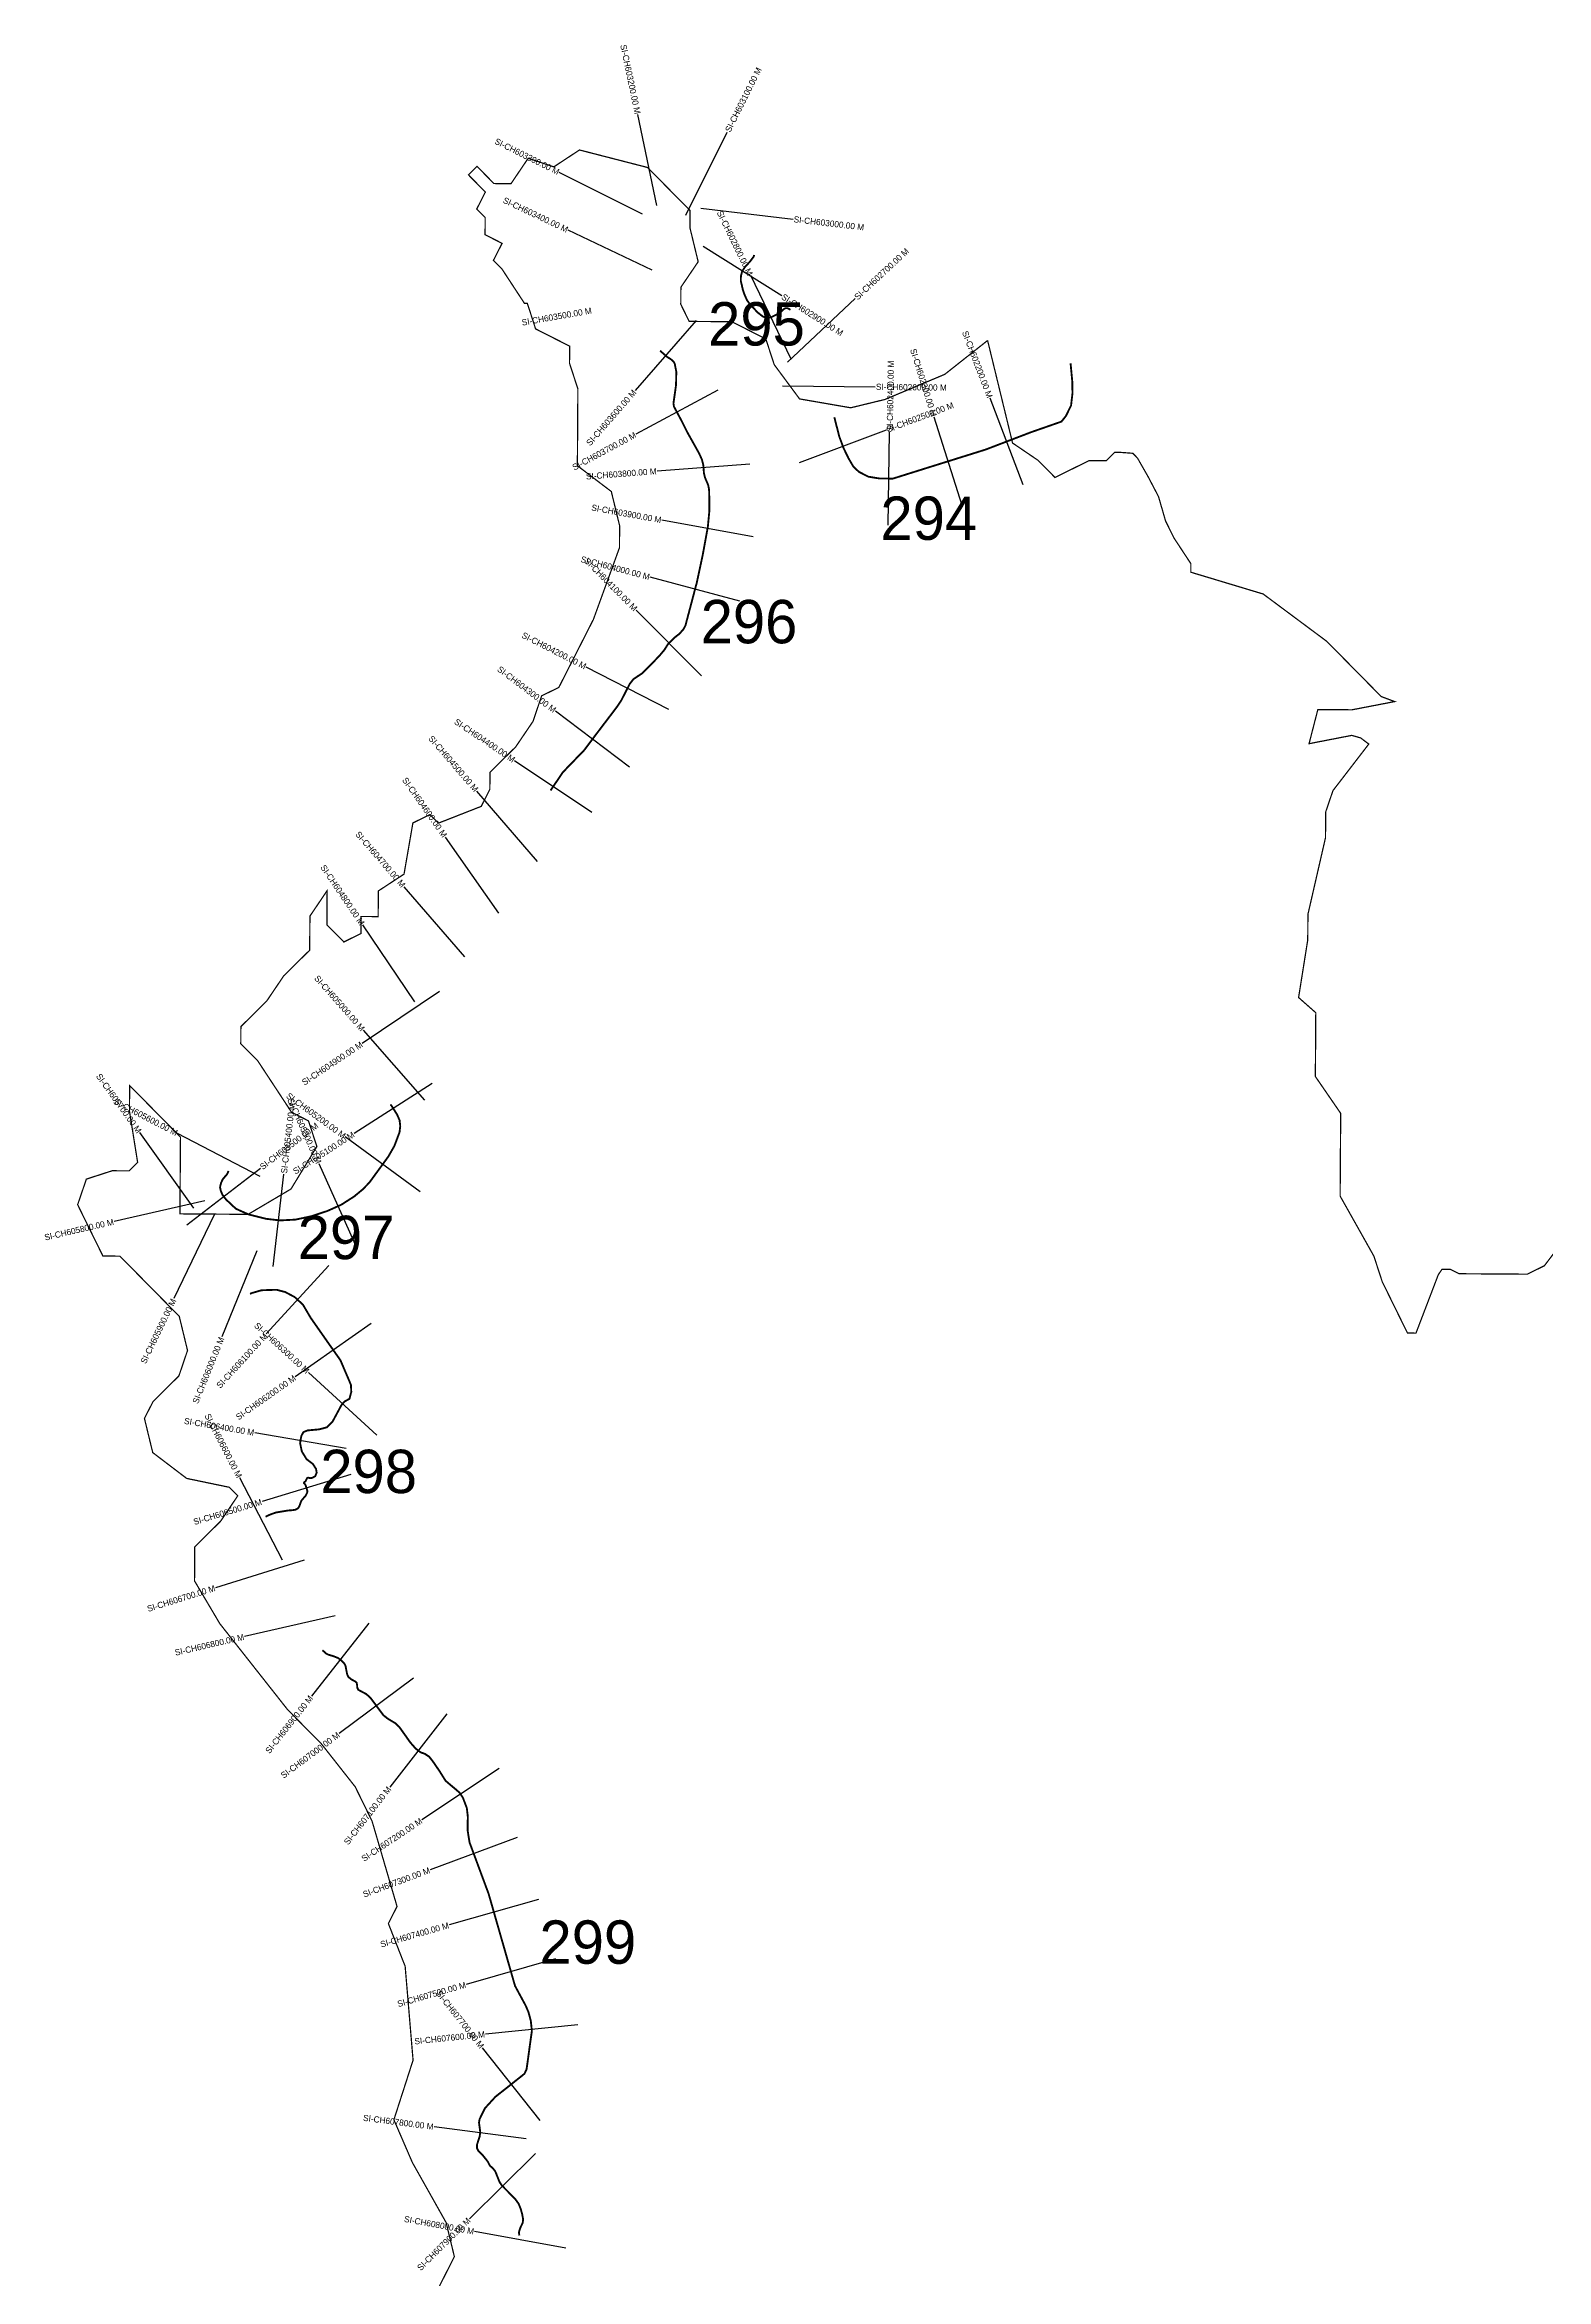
# Model space of a CAD drawing. Header units: metres. Extents: x 319606 to 325843, y 1824838 to 1831423.
# Drawn here: x 319606 to 322031, y 1827815 to 1831423 of the extents above; entities that cross this region are included whole.
import ezdxf
from ezdxf.enums import TextEntityAlignment as Align

# ---------------------------------------------------------------- set-up
doc = ezdxf.new("R2010")
doc.units = ezdxf.units.M
for name, color, linetype in [('CS', 134, 'Continuous'), ('CSMark', 6, 'Continuous'), ('NATURALLY PROTECTED', 3, 'Continuous')]:
    doc.layers.add(name, color=color, linetype=linetype)

msp = doc.modelspace()

# ---------------------------------------------------------------- linework, layer by layer
at = {"color": 6, "const_width": 2}
for points in [[(320239.6, 1827796.5), (320267.5, 1827851.5), (320254.2, 1827906.6), (320199.7, 1828003.5), (320169.8, 1828072.6), (320200.8, 1828168.8), (320188, 1828320.4), (320160.9, 1828389.5), (320174.9, 1828417), (320134.5, 1828555), (320107.3, 1828610.3), (320052.7, 1828679.6), (319998, 1828735), (319888.7, 1828873.6), (319847.8, 1828942.7), (319848.2, 1828997.8), (319889.8, 1829038.9), (319917.6, 1829080.1), (319903.9, 1829093.9), (319835.1, 1829108.2), (319780.3, 1829149.9), (319766.9, 1829205.1), (319780.9, 1829232.5), (319822.5, 1829273.6), (319836.5, 1829314.8), (319823.1, 1829370), (319727.3, 1829467.1), (319699.8, 1829467.3), (319659, 1829550.2), (319673.1, 1829591.5), (319714.8, 1829605), (319742, 1829604.8), (319755.9, 1829618.5), (319742.7, 1829701.2), (319743, 1829742.6), (319825.1, 1829659.4), (319824.2, 1829535.4), (319934.4, 1829534.6), (320003.6, 1829575.5), (320045.4, 1829644.1), (320031.9, 1829685.5), (320004.5, 1829699.5), (319949.9, 1829782.5), (319922.5, 1829810.2), (319922.7, 1829837.8), (319964.3, 1829878.9), (319992.1, 1829920), (320033.8, 1829961.1), (320034.2, 1830016.2), (320062, 1830057.3), (320061.6, 1830002.2), (320089, 1829974.4), (320116.6, 1829988.1), (320116.8, 1830015.6), (320144.4, 1830015.4), (320144.7, 1830056.8), (320186.2, 1830084), (320200.5, 1830166.6), (320228.1, 1830180.2), (320241.8, 1830166.3), (320310.9, 1830193.4), (320324.8, 1830220.9), (320325, 1830248.4), (320366.6, 1830289.5), (320394.5, 1830330.6), (320408.5, 1830371.9), (320436.2, 1830385.4), (320492.1, 1830495.3), (320534.2, 1830611.1), (320534.4, 1830646.6), (320521, 1830701.8), (320466.2, 1830743.5), (320467, 1830867.5), (320453.5, 1830908.9), (320453.7, 1830936.5), (320398.7, 1830964.4), (320385.3, 1831005.8), (320380.6, 1831005.8), (320344.3, 1831061.2), (320330.6, 1831075.1), (320344.6, 1831102.5), (320317.1, 1831116.5), (320317.3, 1831144.1), (320303.6, 1831157.9), (320317.6, 1831185.4), (320290.2, 1831213.1), (320304.1, 1831226.8), (320331.4, 1831199.1), (320359, 1831198.9), (320386.8, 1831240), (320428.1, 1831226), (320469.6, 1831253.3), (320579.6, 1831225), (320648.1, 1831155.6), (320648.1, 1831127.3), (320661.3, 1831072.8), (320633.4, 1831031.7), (320633.2, 1831004.1), (320646.8, 1830976.5), (320715.7, 1830976), (320770.6, 1830948.1), (320784.1, 1830906.7), (320825.1, 1830851.3), (320907.7, 1830837), (320962.9, 1830850.4), (321059.6, 1830891), (321128.8, 1830945.7)], [(321128.8, 1830945.7), (321169.1, 1830780.1), (321210.2, 1830752.2), (321237.6, 1830724.5), (321265.2, 1830738.1), (321292.9, 1830751.7), (321320.5, 1830751.5), (321334.3, 1830765.2), (321340.6, 1830765.2), (321363.4, 1830763.5), (321370.9, 1830755.8), (321387.9, 1830726), (321404.8, 1830693.7), (321416.2, 1830654.4), (321429.8, 1830626.8), (321457.1, 1830585.3), (321457, 1830571.5), (321573.9, 1830536.3), (321676.7, 1830459.8), (321764.6, 1830370.7), (321786.3, 1830362.6), (321717.3, 1830349.3), (321662.2, 1830349.7), (321648, 1830294.6), (321717, 1830308), (321731.4, 1830303.9), (321744.5, 1830294), (321686.6, 1830218.8), (321674.8, 1830184.2), (321674.6, 1830142.9), (321646.2, 1830019.1), (321645.9, 1829977.8), (321631.1, 1829884.7), (321658.9, 1829860.2), (321658.2, 1829757.2), (321699.1, 1829697.7), (321698.2, 1829564.1), (321752.7, 1829467.2), (321766.2, 1829425.8), (321807, 1829342.9), (321820.7, 1829342.8), (321856.8, 1829437.2), (321862.7, 1829445.8), (321876.5, 1829445.7), (321890.3, 1829438.7), (322000.5, 1829438), (322028.1, 1829451.6), (322069.8, 1829506.4)]]:
    msp.add_lwpolyline(points, dxfattribs=at)
at = {"layer": 'CS'}
for p, q in [((320594.7, 1831163.7), (320564, 1831310.5)), ((320641.2, 1831148.1), (320708.3, 1831282.3)), ((320571.2, 1831149.6), (320437, 1831216.7)), ((320665.6, 1831159.2), (320814.6, 1831141.8)), ((320586.8, 1831059.2), (320451.3, 1831123.6)), ((320669.6, 1831098.2), (320796.5, 1831018.2)), ((320811.7, 1830915.6), (320746.1, 1831050.5)), ((320658, 1830977.8), (320559.3, 1830864.9)), ((320805.5, 1830910.7), (320915, 1831013.2)), ((320797.4, 1830872.7), (320947.4, 1830870.9)), ((320693, 1830865.6), (320560.8, 1830794.6)), ((321186.5, 1830712.5), (321133, 1830852.7)), ((320824.8, 1830748.7), (320965.3, 1830801.3)), ((320968.1, 1830647.7), (320970.6, 1830797.7)), ((321087.5, 1830679), (321042.7, 1830822.1)), ((320744.8, 1830746.2), (320595.2, 1830734.8)), ((320750.2, 1830628.6), (320602.7, 1830655.5)), ((320728.8, 1830524.9), (320583.8, 1830563.3)), ((320666.9, 1830403.9), (320561.2, 1830510.3)), ((320614, 1830350), (320480.4, 1830418.3)), ((320550.5, 1830256.8), (320430.8, 1830347.2)), ((320489.3, 1830183.4), (320364.8, 1830267.1)), ((320401.9, 1830104.6), (320303.9, 1830218.2)), ((320339.1, 1830021.1), (320253, 1830143.9)), ((320284.5, 1829950.4), (320186.2, 1830063.7)), ((320203.8, 1829877.8), (320119.6, 1830002)), ((320243.3, 1829894.2), (320118.6, 1829810.7)), ((320219.6, 1829719.2), (320120.5, 1829831.8)), ((320231.9, 1829745.9), (320105.5, 1829665.1)), ((319846.7, 1829544.5), (319759.4, 1829666.5)), ((319953.6, 1829595.8), (319820.5, 1829665)), ((320212.3, 1829571.2), (320091.1, 1829659.6)), ((319835.4, 1829517.9), (319954.3, 1829609.3)), ((320110.6, 1829479.5), (320049.1, 1829616.3)), ((319974.9, 1829450.6), (319992.1, 1829599.6)), ((319864.3, 1829556.6), (319718.1, 1829522.9)), ((319879.7, 1829533.6), (319814.6, 1829398.5)), ((319948.3, 1829475.8), (319892, 1829336.8)), ((320064.9, 1829452.1), (319963.7, 1829341.4)), ((320133.3, 1829358.6), (320010.6, 1829272.3)), ((320142.4, 1829178.2), (320031.7, 1829279.4)), ((320092.9, 1829156.5), (319945, 1829181.8)), ((319989.9, 1828976), (319921.1, 1829109.2)), ((320100.5, 1829114.3), (319956.9, 1829071)), ((320025, 1828976.3), (319881.8, 1828931.7)), ((320074.8, 1828886.4), (319928.6, 1828852.7)), ((320129.6, 1828874.4), (320036.7, 1828756.6)), ((320201.7, 1828785.9), (320081.4, 1828696.2)), ((320255.2, 1828728), (320163.1, 1828609.6)), ((320339.9, 1828640), (320215, 1828556.9)), ((320369, 1828528.5), (320228.4, 1828476.2)), ((320403.4, 1828428.5), (320259.2, 1828387.2)), ((320431, 1828332.4), (320286.8, 1828291.1)), ((320467, 1828226.1), (320317.8, 1828210.9)), ((320406.2, 1828071.4), (320312.9, 1828188.9)), ((320383.5, 1828041.7), (320234.7, 1828061.1)), ((320398.4, 1828018.3), (320291.8, 1827912.8)), ((320447.8, 1827865), (320300.2, 1827891.9))]:
    msp.add_line(p, q, dxfattribs=at)
at = {"layer": 'NATURALLY PROTECTED', "const_width": 3, "flags": 128}
for points in [[(320810.5, 1830995.7), (320809.1, 1830995.8), (320807.7, 1830996.9), (320805, 1830997.9), (320802.2, 1830997.8), (320799.2, 1830996.1), (320794.7, 1830991.8), (320787.9, 1830987.5), (320778.8, 1830983), (320771.2, 1830982.4), (320766.1, 1830984.2), (320757.7, 1830990.6), (320744.9, 1831004.1), (320740, 1831011), (320735.9, 1831020.4), (320733.4, 1831027.7), (320731.6, 1831035.8), (320730.1, 1831042.1), (320730.4, 1831049.5), (320732.2, 1831057), (320737.3, 1831065), (320744.8, 1831072.8), (320751.2, 1831081.3), (320751.6, 1831083.8)], [(320599.7, 1830929.2), (320610.9, 1830919.4), (320617.4, 1830915.2), (320621.5, 1830911.7), (320623.5, 1830907.9), (320626, 1830895), (320625.5, 1830873.3), (320623, 1830855.5), (320621.4, 1830844.4), (320622.1, 1830839.1), (320627.5, 1830829), (320634.1, 1830816.6), (320644.5, 1830796.1), (320657.8, 1830772.4), (320663, 1830763), (320667.4, 1830753.3), (320669.6, 1830744.7), (320670.6, 1830731.6), (320672.3, 1830724.4), (320677.5, 1830712.1), (320678.7, 1830706.1), (320679.1, 1830701.5), (320679.2, 1830692.6), (320679.3, 1830669.7), (320676.9, 1830644.5), (320673.8, 1830627.6), (320668.6, 1830599.1), (320659.1, 1830554.8), (320646.6, 1830507.5), (320643.6, 1830496.2), (320640.8, 1830485.5), (320637.5, 1830479.4), (320631.2, 1830472.2), (320622.4, 1830465.3), (320612.9, 1830455.9), (320606.8, 1830446.2), (320598.5, 1830436.3), (320587.7, 1830425.2), (320576.3, 1830413.7), (320571.1, 1830408.4), (320564.1, 1830403.8), (320556.8, 1830398.9), (320550.8, 1830391.2), (320545.9, 1830381.7), (320537.4, 1830365), (320530.9, 1830355.1), (320521.3, 1830342.4), (320514.5, 1830333.5), (320503.7, 1830319.3), (320494.7, 1830307.4), (320476.9, 1830283.8), (320458, 1830264.3), (320442.7, 1830248.4), (320426, 1830223.7), (320422.9, 1830219.1)], [(321262.8, 1830908.9), (321265.5, 1830880.1), (321265.9, 1830860.6), (321263.6, 1830840.7), (321255.4, 1830823.9), (321248.1, 1830814.7), (321199.1, 1830797.6), (321125.5, 1830769.5), (321023.2, 1830737.5), (320975.7, 1830722.6), (320953.8, 1830722.9), (320936.2, 1830725.7), (320921, 1830733.5), (320912, 1830742), (320904.2, 1830755.3), (320896.4, 1830771.3), (320889.4, 1830790), (320881.2, 1830821.7)], [(320164.1, 1829711.8), (320165.6, 1829710.5), (320174.8, 1829696.1), (320179, 1829686.6), (320180.1, 1829677), (320178.9, 1829667.1), (320170.6, 1829645), (320160.8, 1829627.9), (320130.2, 1829585.9), (320119.1, 1829574.6), (320105.7, 1829563.5), (320084.8, 1829550.1), (320062.5, 1829540.1), (320036.8, 1829531.6), (320010.8, 1829526.1), (319985.9, 1829524.8), (319963.2, 1829527.4), (319934.8, 1829534.6), (319914.7, 1829543.6), (319908.3, 1829549.5), (319898.7, 1829558.6), (319893, 1829565.9), (319890.2, 1829572.7), (319889, 1829578.4), (319890.7, 1829585.6), (319893.6, 1829591.5), (319896.9, 1829595.4), (319900.4, 1829599.5), (319902.8, 1829604.6)], [(319937.4, 1829406.2), (319940.3, 1829407.5), (319955.9, 1829412), (319967, 1829412.4), (319980.2, 1829412.8), (319994, 1829409.3), (320009.5, 1829401.1), (320022.9, 1829388.8), (320035.6, 1829367.2), (320052.6, 1829343), (320064.7, 1829325.7), (320083.5, 1829299), (320091.5, 1829280.2), (320096.3, 1829269.1), (320100.4, 1829259.3), (320101, 1829247.9), (320098.1, 1829236.8), (320090.4, 1829232.5), (320085.2, 1829226.8), (320078, 1829213.4), (320070.9, 1829200.2), (320061.8, 1829190.8), (320049.2, 1829187.4), (320040.2, 1829186.6), (320030.3, 1829185.7), (320023.7, 1829183), (320020.3, 1829176.8), (320018.3, 1829165.3), (320021.1, 1829151.8), (320028.8, 1829139.2), (320038.9, 1829131.6), (320044, 1829123.7), (320045.1, 1829117.5), (320042.8, 1829111.8), (320038.2, 1829109.2), (320036, 1829108.7), (320033.6, 1829108.8), (320031.9, 1829109.3), (320030.8, 1829109.3), (320030, 1829109), (320029.5, 1829108.3), (320028.5, 1829106.6), (320027.5, 1829104.3), (320026.7, 1829103.2), (320025.7, 1829102.6), (320024.9, 1829102), (320024.7, 1829101.3), (320024.7, 1829100.6), (320025.6, 1829099.6), (320027.2, 1829097.4), (320028.9, 1829091.9), (320030.1, 1829087.8), (320029.8, 1829085.2), (320027.4, 1829080.4), (320023.1, 1829075.5), (320020.3, 1829072.1), (320018.5, 1829067.2), (320017.2, 1829063.5), (320015.2, 1829060.2), (320011.1, 1829057.7), (320006.7, 1829057), (319998.1, 1829056.3), (319979.4, 1829053.2), (319970.4, 1829050), (319965.9, 1829048), (319962.6, 1829046.3)], [(320054.4, 1828830.8), (320060.6, 1828825.3), (320064.4, 1828823.4), (320071.9, 1828821.3), (320080, 1828818), (320086.1, 1828813.2), (320089.3, 1828810), (320091.6, 1828805.9), (320092.8, 1828799.7), (320094.3, 1828791.9), (320096.3, 1828787.5), (320101.6, 1828783.4), (320107.6, 1828780.2), (320109.7, 1828778.3), (320110.3, 1828775.1), (320110.7, 1828770.1), (320112.4, 1828766.8), (320117.9, 1828763.9), (320125.3, 1828759.9), (320131.8, 1828754.1), (320139.8, 1828743.4), (320146.7, 1828734.1), (320153, 1828725.7), (320160.1, 1828720.1), (320171.8, 1828713.1), (320178.4, 1828707), (320186, 1828696.4), (320196.5, 1828681.6), (320204.9, 1828672.1), (320212.8, 1828666), (320219.9, 1828663.4), (320226.8, 1828658.8), (320232.6, 1828651.5), (320243.7, 1828635.3), (320253.2, 1828620.1), (320259.6, 1828614.6), (320268.8, 1828606.9), (320275.9, 1828600.8), (320281.3, 1828592.6), (320287.6, 1828576), (320289.2, 1828562.2), (320288.9, 1828539.7), (320292.1, 1828520.2), (320322.8, 1828437.5), (320365.5, 1828288.7), (320382.9, 1828256.5), (320387.3, 1828246.1), (320391, 1828232.2), (320392.7, 1828216), (320390.3, 1828199), (320386.3, 1828169.7), (320384.1, 1828154), (320380.7, 1828146.9), (320375.1, 1828142.4), (320365.4, 1828134.7), (320350.7, 1828123), (320333.9, 1828109.8), (320316.9, 1828091.2), (320313.6, 1828084.5), (320310.2, 1828077.7), (320308.2, 1828073.5), (320307.3, 1828067.7), (320308.3, 1828060.5), (320309.3, 1828052.7), (320308.4, 1828045.7), (320306.3, 1828039.3), (320304.1, 1828032.5), (320304.2, 1828026.4), (320306.5, 1828021.9), (320314.1, 1828014.3), (320319.6, 1828007.5), (320322.1, 1828004), (320324, 1827999.9), (320325.5, 1827997.8), (320328.5, 1827995.4), (320332.8, 1827990.5), (320335.1, 1827985.7), (320337, 1827980.6), (320340.8, 1827971.4), (320344.7, 1827966), (320350.6, 1827960), (320353.6, 1827957), (320359.3, 1827951.2), (320365.6, 1827944.9), (320371.3, 1827936.9), (320374.8, 1827928.2), (320377.1, 1827919.9), (320378.6, 1827911.6), (320377.9, 1827906.4), (320376.3, 1827902.9), (320374, 1827898), (320372.3, 1827892.9), (320371.8, 1827890.5), (320372.2, 1827887.3), (320372.6, 1827885.8)]]:
    msp.add_lwpolyline(points, dxfattribs=at)

# ---------------------------------------------------------------- texts
at = {"char_height": 70, "attachment_point": 1}
for s, width, insert in [('295', 95.172, (320677.4, 1831007.5)), ('294', 95.172, (320955.7, 1830693.7)), ('296', 91.948, (320665.3, 1830526.7)), ('297', 145.682, (320014.5, 1829532.3)), ('298', 95.172, (320051, 1829154.5)), ('299', 95.172, (320405, 1828394.5))]:
    msp.add_mtext_dynamic_manual_height_columns(s, width=width, gutter_width=1, heights=[0], dxfattribs=dict(at, insert=insert))
at = {"layer": 'CSMark'}
for s, rotation, p in [('SI-CH603200.00 M', 281.8372, (320563.7, 1831311.5)), ('SI-CH603300.00 M', 333.4227, (320436.1, 1831217.2)), ('SI-CH603400.00 M', 334.6011, (320450.4, 1831124)), ('SI-CH602800.00 M', 295.9288, (320745.6, 1831051.4)), ('SI-CH603500.00 M', 9.8922, (320489.2, 1830994.2)), ('SI-CH602200.00 M', 290.8954, (321132.7, 1830853.6)), ('SI-CH602300.00 M', 287.3991, (321042.4, 1830823.1)), ('SI-CH603600.00 M', 48.8308, (320558.6, 1830864.1)), ('SI-CH603700.00 M', 28.2495, (320559.9, 1830794.1)), ('SI-CH603800.00 M', 4.3636, (320594.2, 1830734.7)), ('SI-CH603900.00 M', 349.6593, (320601.7, 1830655.7)), ('SI-CH604000.00 M', 345.1739, (320582.8, 1830563.6)), ('SI-CH604100.00 M', 314.8099, (320560.5, 1830511)), ('SI-CH604200.00 M', 332.9448, (320479.5, 1830418.7)), ('SI-CH604300.00 M', 322.925, (320430, 1830347.8)), ('SI-CH604400.00 M', 326.0582, (320364, 1830267.7)), ('SI-CH604500.00 M', 310.7765, (320303.3, 1830219)), ('SI-CH604600.00 M', 305.0388, (320252.4, 1830144.8)), ('SI-CH604700.00 M', 310.9472, (320185.6, 1830064.5)), ('SI-CH604800.00 M', 304.1702, (320119, 1830002.8)), ('SI-CH605000.00 M', 311.3553, (320119.8, 1829832.5)), ('SI-CH604900.00 M', 33.8067, (320117.8, 1829810.2)), ('SI-CH605700.00 M', 305.5965, (319758.8, 1829667.3)), ('SI-CH605600.00 M', 332.5288, (319819.6, 1829665.4)), ('SI-CH605200.00 M', 323.8793, (320090.3, 1829660.2)), ('SI-CH605300.00 M', 294.177, (320048.7, 1829617.2)), ('SI-CH605100.00 M', 32.5902, (320104.7, 1829664.6)), ('SI-CH605800.00 M', 12.9534, (319717.1, 1829522.7)), ('SI-CH605900.00 M', 64.2999, (319814.2, 1829397.6)), ('SI-CH606300.00 M', 317.5523, (320031, 1829280.1)), ('SI-CH606000.00 M', 67.9866, (319891.7, 1829335.8)), ('SI-CH606100.00 M', 47.5707, (319963, 1829340.6)), ('SI-CH606200.00 M', 35.1128, (320009.8, 1829271.7)), ('SI-CH606600.00 M', 297.3406, (319920.6, 1829110.1)), ('SI-CH606400.00 M', 350.265, (319944, 1829182)), ('SI-CH606500.00 M', 16.7887, (319955.9, 1829070.7)), ('SI-CH606700.00 M', 17.314, (319880.9, 1828931.4)), ('SI-CH606800.00 M', 12.9997, (319927.7, 1828852.5)), ('SI-CH606900.00 M', 51.7327, (320036.1, 1828755.8)), ('SI-CH607000.00 M', 36.7188, (320080.6, 1828695.6)), ('SI-CH607100.00 M', 52.1099, (320162.4, 1828608.9)), ('SI-CH607200.00 M', 33.6146, (320214.2, 1828556.4)), ('SI-CH607300.00 M', 20.3887, (320227.5, 1828475.9)), ('SI-CH607400.00 M', 15.9919, (320258.3, 1828386.9)), ('SI-CH607500.00 M', 15.9919, (320285.8, 1828290.8)), ('SI-CH607700.00 M', 308.4394, (320312.3, 1828189.6)), ('SI-CH607600.00 M', 5.8332, (320316.8, 1828210.8)), ('SI-CH607800.00 M', 352.5713, (320233.7, 1828061.2)), ('SI-CH608000.00 M', 349.6513, (320299.2, 1827892.1)), ('SI-CH607900.00 M', 44.707, (320291.1, 1827912.1))]:
    msp.add_text(s, height=10, rotation=rotation, dxfattribs=at).set_placement(p, align=Align.MIDDLE_RIGHT)
for s, rotation, p in [('SI-CH603100.00 M', 63.4495, (320708.7, 1831283.2)), ('SI-CH603000.00 M', 353.3307, (320815.6, 1831141.6)), ('SI-CH602700.00 M', 43.1118, (320915.8, 1831013.9)), ('SI-CH602900.00 M', 327.7443, (320797.3, 1831017.6)), ('SI-CH602400.00 M', 89.0346, (320970.7, 1830798.7)), ('SI-CH602600.00 M', 359.3008, (320948.4, 1830870.9)), ('SI-CH602500.00 M', 20.5317, (320966.2, 1830801.6)), ('SI-CH605500.00 M', 37.5351, (319955.1, 1829609.9)), ('SI-CH605400.00 M', 83.4506, (319992.2, 1829600.6))]:
    msp.add_text(s, height=10, rotation=rotation, dxfattribs=at).set_placement(p, align=Align.MIDDLE_LEFT)

doc.saveas('drawing.dxf')
